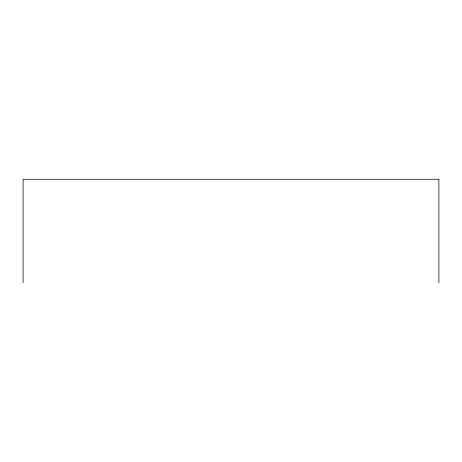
<?xml version="1.0" encoding="UTF-8"?>
<svg xmlns="http://www.w3.org/2000/svg" width="462" height="462" viewBox="0 0 462 462"><rect width="100%" height="100%" fill="white"/><g stroke="black" fill="none" stroke-linecap="round" stroke-linejoin="round"><path stroke-width="0.69" d="M438.9 282.721L438.9 179.279L23.1 179.279L23.1 282.721"/></g></svg>
